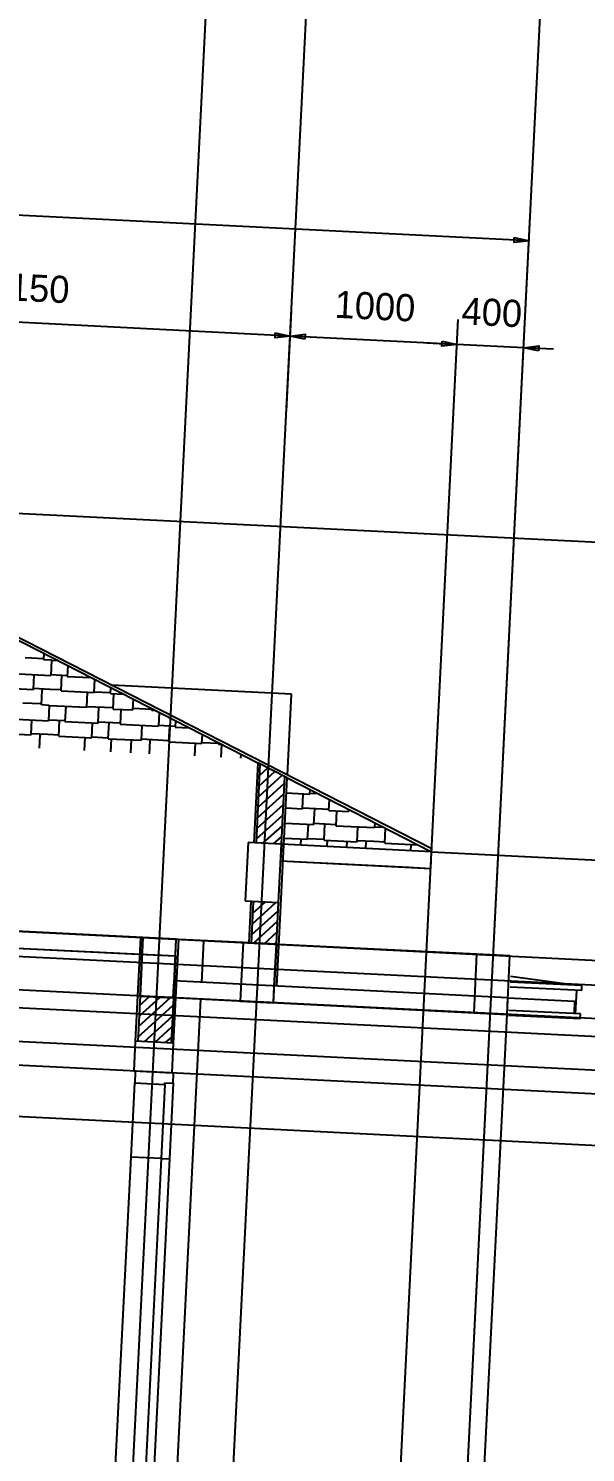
# Model space of a CAD drawing. Extents: x 549999 to 550212, y 1838161 to 1838467.
# Drawn here: x 550090.11 to 550093.45, y 1838277.86 to 1838286.38 of the extents above; entities that cross this region are included whole.
import ezdxf

# ---------------------------------------------------------------- set-up
doc = ezdxf.new("R2010")
doc.units = 0
for name, color, linetype in [('Level 11', 7, 'Continuous'), ('Level 14', 7, 'Continuous'), ('Level 15', 7, 'Continuous'), ('Level 18', 7, 'Continuous'), ('Level 20', 7, 'Continuous'), ('Level 27', 7, 'Continuous'), ('Level 28', 7, 'Continuous'), ('Level 37', 7, 'Continuous'), ('Level 39', 7, 'Continuous'), ('Level 4', 7, 'Continuous'), ('Level 42', 7, 'Continuous'), ('Level 5', 7, 'Continuous'), ('Level 8', 7, 'Continuous')]:
    doc.layers.add(name, color=color, linetype=linetype)

# ---------------------------------------------------------------- blocks, each defined once
blk = doc.blocks.new('D26801')
at = {"layer": 'Level 5'}
for p, q in [((787.01, 280), (787.01, 273.5)), ((787.01, 273.5), (805.01, 273.5)), ((787.01, 229), (787.01, 273.5)), ((805.01, 273.5), (805.01, 274.5)), ((805.01, 274.5), (810.01, 274.5)), ((805.01, 273.5), (805.01, 229)), ((810.01, 274.5), (810.01, 280)), ((810.01, 274.5), (810.01, 229)), ((805.01, 229), (787.01, 229)), ((787.01, 0), (787.01, 229)), ((805.01, 229), (810.01, 229)), ((805.01, 229), (805.01, 0)), ((810.01, 229), (810.01, 0))]:
    blk.add_line(p, q, dxfattribs=at)
blk = doc.blocks.new('FLOO17')
at = {"layer": 'Level 8'}
blk.add_line((1048.51, 328), (1048.51, 342), dxfattribs=at)
blk = doc.blocks.new('FLOO18')
at = {"layer": 'Level 8'}
blk.add_line((1048.51, 345), (1008.51, 348.36), dxfattribs=at)
blk = doc.blocks.new('FLOO19')
at = {"layer": 'Level 8'}
for p, q in [((1051.51, 345), (1008.51, 345)), ((1051.51, 342), (1008.51, 342)), ((1051.51, 342), (1051.51, 345)), ((1051.51, 328), (1008.51, 328)), ((1051.51, 325), (1008.51, 325)), ((1051.51, 325), (1051.51, 328))]:
    blk.add_line(p, q, dxfattribs=at)

msp = doc.modelspace()

# ---------------------------------------------------------------- linework, layer by layer
at = {"layer": 'Level 11'}
for p, q in [((550091.4251, 1838281.5074), (550091.4076, 1838281.1578)), ((550091.6249, 1838281.4974), (550091.4251, 1838281.5074)), ((550091.6074, 1838281.1478), (550091.6249, 1838281.4974)), ((550091.4076, 1838281.1578), (550091.6074, 1838281.1478)), ((550090.7499, 1838280.3185), (550090.741, 1838280.1398)), ((550090.9796, 1838280.307), (550090.7499, 1838280.3185)), ((550090.9707, 1838280.1283), (550090.9796, 1838280.307)), ((550090.741, 1838280.1398), (550090.9707, 1838280.1283))]:
    msp.add_line(p, q, dxfattribs=at)
at = {"layer": 'Level 14'}
for p, q in [((550091.4922, 1838281.8469), (550091.5862, 1838281.932)), ((550091.4953, 1838281.9105), (550091.5433, 1838281.9539)), ((550091.4985, 1838281.9741), (550091.5005, 1838281.9758)), ((550091.4858, 1838281.7198), (550091.6431, 1838281.8621)), ((550091.489, 1838281.7834), (550091.629, 1838281.9101)), ((550091.4826, 1838281.6563), (550091.6399, 1838281.7986)), ((550091.4763, 1838281.5291), (550091.6336, 1838281.6715)), ((550091.4794, 1838281.5927), (550091.6367, 1838281.735)), ((550091.5143, 1838281.5029), (550091.6304, 1838281.6079)), ((550091.5779, 1838281.4997), (550091.6272, 1838281.5443)), ((550091.4508, 1838281.0207), (550091.5922, 1838281.1486)), ((550091.454, 1838281.0842), (550091.5287, 1838281.1518)), ((550091.4572, 1838281.1478), (550091.4651, 1838281.1549)), ((550091.4477, 1838280.9571), (550091.605, 1838281.0994)), ((550091.4572, 1838280.905), (550091.6018, 1838281.0359)), ((550091.5207, 1838280.9018), (550091.5986, 1838280.9723)), ((550091.5843, 1838280.8987), (550091.5954, 1838280.9087)), ((550090.7693, 1838280.4051), (550090.9618, 1838280.5793)), ((550090.7724, 1838280.4687), (550090.8983, 1838280.5825)), ((550090.7756, 1838280.5322), (550090.8347, 1838280.5857)), ((550090.7661, 1838280.3416), (550090.9758, 1838280.5313)), ((550090.8046, 1838280.3157), (550090.9726, 1838280.4678)), ((550090.8682, 1838280.3125), (550090.9695, 1838280.4042)), ((550090.9317, 1838280.3094), (550090.9663, 1838280.3406))]:
    msp.add_line(p, q, dxfattribs=at)
at = {"layer": 'Level 15'}
for p, q in [((550091.6249, 1838281.4974), (550091.6199, 1838281.3975)), ((550092.5237, 1838281.4524), (550091.6249, 1838281.4974)), ((550092.5187, 1838281.3526), (550092.5237, 1838281.4524)), ((550091.6199, 1838281.3975), (550092.3867, 1838281.3592)), ((550092.3867, 1838281.3592), (550092.5187, 1838281.3526)), ((550090.9957, 1838280.9281), (550085.103, 1838281.2227)), ((550085.098, 1838281.1228), (550090.727, 1838280.8414)), ((550090.9907, 1838280.8282), (550090.9957, 1838280.9281)), ((550090.727, 1838280.8414), (550090.9907, 1838280.8282)), ((550090.9806, 1838280.6785), (550090.9757, 1838280.5787)), ((550092.9807, 1838280.5785), (550090.9806, 1838280.6785)), ((550090.9757, 1838280.5787), (550092.9757, 1838280.4787)), ((550092.9757, 1838280.4787), (550092.9807, 1838280.5785))]:
    msp.add_line(p, q, dxfattribs=at)
at = {"layer": 'Level 18'}
for p, q in [((550090.5077, 1838273.1707), (550091.2073, 1838287.1637)), ((550091.107, 1838273.1407), (550091.8065, 1838287.1337)), ((550092.5052, 1838273.0708), (550093.2048, 1838287.0638)), ((550068.213, 1838284.5702), (550100.6804, 1838282.947)), ((550068.0882, 1838282.0733), (550100.5556, 1838280.4502))]:
    msp.add_line(p, q, dxfattribs=at)
at = {"layer": 'Level 20'}
for p, q in [((550093.1071, 1838285.1107), (550072.1333, 1838286.1593)), ((550093.0847, 1838284.6614), (550093.1146, 1838285.2606)), ((549998.7769, 1838284.8814), (550135.9157, 1838278.0255)), ((550091.6769, 1838284.5402), (550088.5308, 1838284.6974)), ((550091.6544, 1838284.0908), (550091.6843, 1838284.69)), ((550091.6544, 1838284.0908), (550091.6843, 1838284.69)), ((550086.5881, 1838162.7223), (550092.6831, 1838284.64)), ((550086.9876, 1838162.7023), (550093.0826, 1838284.6201)), ((550092.6531, 1838284.0409), (550092.6831, 1838284.64)), ((550092.6756, 1838284.4902), (550091.6769, 1838284.5402)), ((550092.4972, 1838284.4991), (550092.6756, 1838284.4902)), ((550093.0751, 1838284.4703), (550092.6756, 1838284.4902)), ((549998.7545, 1838284.432), (550135.8932, 1838277.576)), ((550093.2535, 1838284.4613), (550093.0751, 1838284.4703)), ((550134.0756, 1838278.6242), (550073.0418, 1838281.6755)), ((550207.9845, 1838274.7291), (550070.8458, 1838281.585)), ((550134.0656, 1838278.4245), (550073.0318, 1838281.4757)), ((550073.1104, 1838281.3655), (550134.1441, 1838278.3143)), ((550073.1004, 1838281.1658), (550134.1342, 1838278.1145)), ((550207.962, 1838274.2796), (550070.8233, 1838281.1356))]:
    msp.add_line(p, q, dxfattribs=at)
for points in [[(550093.0187, 1838285.1301), (550093.1071, 1838285.1107), (550093.0172, 1838285.1003)], [(550091.5884, 1838284.5595), (550091.6769, 1838284.5402), (550091.5869, 1838284.5298)], [(550091.7653, 1838284.5208), (550091.6769, 1838284.5402), (550091.7668, 1838284.5506)], [(550092.5872, 1838284.5096), (550092.6756, 1838284.4902), (550092.5857, 1838284.4798)], [(550092.5872, 1838284.5096), (550092.6756, 1838284.4902), (550092.5857, 1838284.4798)], [(550093.1636, 1838284.4509), (550093.0751, 1838284.4703), (550093.165, 1838284.4807)]]:
    msp.add_lwpolyline(points, close=True, dxfattribs=at)
at = {"layer": 'Level 27'}
for p, q in [((550090.7959, 1838280.9381), (550090.7784, 1838280.5885)), ((550090.7959, 1838280.9381), (550090.7784, 1838280.5885)), ((550090.9957, 1838280.9281), (550090.7959, 1838280.9381)), ((550090.9957, 1838280.9281), (550090.7959, 1838280.9381)), ((550090.9782, 1838280.5785), (550090.9957, 1838280.9281)), ((550090.9782, 1838280.5785), (550090.9957, 1838280.9281)), ((550091.3952, 1838280.9081), (550091.3777, 1838280.5586)), ((550091.3952, 1838280.9081), (550091.3777, 1838280.5586)), ((550091.5949, 1838280.8981), (550091.3952, 1838280.9081)), ((550091.4301, 1838280.9064), (550091.3952, 1838280.9081)), ((550091.4451, 1838280.9056), (550091.4301, 1838280.9064)), ((550091.5949, 1838280.8981), (550091.4451, 1838280.9056)), ((550091.5774, 1838280.5486), (550091.5949, 1838280.8981)), ((550091.5824, 1838280.6484), (550091.5949, 1838280.8981)), ((550092.7934, 1838280.8382), (550092.7759, 1838280.4887)), ((550092.7934, 1838280.8382), (550092.7759, 1838280.4887)), ((550092.9932, 1838280.8282), (550092.7934, 1838280.8382)), ((550092.9932, 1838280.8282), (550092.7934, 1838280.8382)), ((550092.9757, 1838280.4787), (550092.9932, 1838280.8282)), ((550092.9757, 1838280.4787), (550092.9932, 1838280.8282)), ((550091.5774, 1838280.5486), (550091.5824, 1838280.6484)), ((550090.7784, 1838280.5885), (550090.9782, 1838280.5785)), ((550090.7784, 1838280.5885), (550090.9782, 1838280.5785)), ((550091.3777, 1838280.5586), (550091.5294, 1838280.551)), ((550091.3777, 1838280.5586), (550091.5774, 1838280.5486)), ((550091.5294, 1838280.551), (550091.5774, 1838280.5486)), ((550092.7759, 1838280.4887), (550092.9757, 1838280.4787)), ((550092.7759, 1838280.4887), (550092.9757, 1838280.4787))]:
    msp.add_line(p, q, dxfattribs=at)
at = {"layer": 'Level 28'}
for p, q in [((550091.4251, 1838281.5074), (550091.4076, 1838281.1578)), ((550091.6249, 1838281.4974), (550091.4251, 1838281.5074)), ((550091.6074, 1838281.1478), (550091.6249, 1838281.4974)), ((550091.4076, 1838281.1578), (550091.6074, 1838281.1478)), ((550090.7499, 1838280.3185), (550090.741, 1838280.1398)), ((550090.9796, 1838280.307), (550090.7499, 1838280.3185)), ((550090.9707, 1838280.1283), (550090.9796, 1838280.307)), ((550090.741, 1838280.1398), (550090.9707, 1838280.1283))]:
    msp.add_line(p, q, dxfattribs=at)
at = {"layer": 'Level 37'}
for p, q in [((550089.6784, 1838282.9078), (550091.484, 1838281.9843)), ((550092.5246, 1838281.4689), (550089.6792, 1838282.9243)), ((550091.6597, 1838281.8944), (550092.5237, 1838281.4524)), ((550092.5237, 1838281.4524), (550092.5246, 1838281.4689))]:
    msp.add_line(p, q, dxfattribs=at)
at = {"layer": 'Level 39'}
msp.add_line((550092.5237, 1838281.4524), (550097.118, 1838281.2228), dxfattribs=at)
at = {"layer": 'Level 4'}
for p, q in [((550091.6848, 1838282.3955), (550090.6077, 1838282.4494)), ((550091.6606, 1838281.9108), (550091.6848, 1838282.3955)), ((550091.484, 1838281.9843), (550091.4601, 1838281.5056)), ((550091.4751, 1838281.5049), (550091.4986, 1838281.9768)), ((550091.6597, 1838281.8944), (550091.484, 1838281.9843)), ((550091.5974, 1838280.6477), (550091.6597, 1838281.8944)), ((550091.6249, 1838281.4974), (550091.6451, 1838281.9019)), ((550091.4426, 1838281.1561), (550091.4301, 1838280.9064)), ((550091.4451, 1838280.9056), (550091.4576, 1838281.1553)), ((550091.5949, 1838280.8981), (550091.6074, 1838281.1478)), ((550090.7809, 1838280.9388), (550090.7499, 1838280.3185)), ((550090.7784, 1838280.5885), (550090.7959, 1838280.9381)), ((550090.9796, 1838280.307), (550091.0106, 1838280.9273)), ((550091.0106, 1838280.9273), (550090.9957, 1838280.9281)), ((550091.3952, 1838280.9081), (550091.0106, 1838280.9273)), ((550091.148, 1838280.6702), (550091.1604, 1838280.9198)), ((550091.4301, 1838280.9064), (550091.5949, 1838280.8981)), ((550091.5949, 1838280.8981), (550091.5824, 1838280.6484)), ((550092.7934, 1838280.8382), (550091.6099, 1838280.8974)), ((550090.9907, 1838280.8282), (550090.9782, 1838280.5785)), ((550090.7784, 1838280.5885), (550090.7649, 1838280.3177)), ((550090.9757, 1838280.5787), (550090.7784, 1838280.5885)), ((550090.9782, 1838280.5785), (550090.9646, 1838280.3077)), ((550090.9807, 1838277.3243), (550091.143, 1838280.5703)), ((550092.8109, 1838277.1828), (550092.9757, 1838280.4787))]:
    msp.add_line(p, q, dxfattribs=at)
at = {"layer": 'Level 42'}
for p, q in [((550090.0906, 1838282.6154), (550090.2027, 1838282.6098)), ((550090.2023, 1838282.6017), (550090.2042, 1838282.6389)), ((550090.2485, 1838282.5994), (550090.2023, 1838282.6017)), ((550090.2485, 1838282.5994), (550090.2439, 1838282.5074)), ((550090.2485, 1838282.5994), (550090.285, 1838282.5976)), ((550090.013, 1838282.5189), (550090.2439, 1838282.5074)), ((550090.2441, 1838282.5128), (550090.3431, 1838282.5078)), ((550090.346, 1838282.5664), (550090.3428, 1838282.5024)), ((550089.9426, 1838282.4329), (550090.1405, 1838282.423)), ((550090.1405, 1838282.423), (550090.1449, 1838282.5123)), ((550090.1409, 1838282.4311), (550090.2398, 1838282.4262)), ((550090.1936, 1838282.4285), (550090.1932, 1838282.4204)), ((550090.3054, 1838282.4148), (550090.3101, 1838282.5095)), ((550090.3428, 1838282.5024), (550090.4849, 1838282.4953)), ((550090.5032, 1838282.4049), (550090.5072, 1838282.4839)), ((550090.6022, 1838282.3999), (550090.6039, 1838282.4344)), ((550090.077, 1838282.3448), (550090.1892, 1838282.3392)), ((550090.1888, 1838282.331), (550090.1932, 1838282.4204)), ((550090.2398, 1838282.4262), (550090.3058, 1838282.4229)), ((550090.3054, 1838282.4148), (550090.5032, 1838282.4049)), ((550090.4592, 1838282.3175), (550090.4637, 1838282.4068)), ((550090.5035, 1838282.4103), (550090.6024, 1838282.4053)), ((550090.6022, 1838282.3999), (550090.6789, 1838282.3961)), ((550090.6174, 1838282.3069), (550090.622, 1838282.3989)), ((550090.7361, 1838282.301), (550090.7393, 1838282.3652)), ((550090.2349, 1838282.3287), (550090.1888, 1838282.331)), ((550090.2349, 1838282.3287), (550090.2303, 1838282.2367)), ((550090.2349, 1838282.3287), (550090.4592, 1838282.3175)), ((550090.3339, 1838282.3238), (550090.3293, 1838282.2318)), ((550090.4595, 1838282.3229), (550090.6178, 1838282.315)), ((550090.5271, 1838282.2219), (550090.532, 1838282.3193)), ((550090.6174, 1838282.3069), (550090.7361, 1838282.301)), ((550090.6635, 1838282.3046), (550090.6591, 1838282.2153)), ((550090.7366, 1838282.3118), (550090.8487, 1838282.3062)), ((550090.8483, 1838282.2981), (550090.8489, 1838282.3091)), ((550090.8729, 1838282.2968), (550090.8483, 1838282.2981)), ((550090.894, 1838282.286), (550090.8899, 1838282.2037)), ((550089.9995, 1838282.2483), (550090.2303, 1838282.2367)), ((550090.1269, 1838282.1523), (550090.1314, 1838282.2417)), ((550090.2306, 1838282.2421), (550090.3295, 1838282.2372)), ((550090.2918, 1838282.1441), (550090.2966, 1838282.2388)), ((550090.3293, 1838282.2318), (550090.5271, 1838282.2219)), ((550090.4897, 1838282.1342), (550090.4942, 1838282.2235)), ((550090.5275, 1838282.23), (550090.6595, 1838282.2234)), ((550090.5886, 1838282.1293), (550090.5935, 1838282.2267)), ((550090.6591, 1838282.2153), (550090.8899, 1838282.2037)), ((550090.7865, 1838282.1194), (550090.791, 1838282.2087)), ((550090.8902, 1838282.2092), (550090.9891, 1838282.2042)), ((550090.9514, 1838282.1111), (550090.9561, 1838282.2059)), ((550090.9907, 1838282.2366), (550090.9888, 1838282.1988)), ((550090.9888, 1838282.1988), (550091.0728, 1838282.1946)), ((550089.9291, 1838282.1622), (550090.1269, 1838282.1523)), ((550090.1273, 1838282.1605), (550090.2263, 1838282.1555)), ((550090.1758, 1838282.0722), (550090.1797, 1838282.1497)), ((550090.1801, 1838282.1578), (550090.1797, 1838282.1497)), ((550090.2263, 1838282.1555), (550090.2922, 1838282.1522)), ((550090.2918, 1838282.1441), (550090.4897, 1838282.1342)), ((550090.4462, 1838282.0587), (550090.4501, 1838282.1362)), ((550090.49, 1838282.1396), (550090.5889, 1838282.1347)), ((550090.5886, 1838282.1293), (550090.7865, 1838282.1194)), ((550090.6045, 1838282.0508), (550090.6084, 1838282.1283)), ((550090.7233, 1838282.0448), (550090.7271, 1838282.1223)), ((550090.7869, 1838282.1275), (550090.8858, 1838282.1225)), ((550090.8354, 1838282.0392), (550090.8393, 1838282.1167)), ((550090.8397, 1838282.1248), (550090.8393, 1838282.1167)), ((550090.8858, 1838282.1225), (550090.9518, 1838282.1192)), ((550090.9514, 1838282.1111), (550091.1493, 1838282.1012)), ((550091.1058, 1838282.0257), (550091.1097, 1838282.1032)), ((550091.1493, 1838282.1012), (550091.1519, 1838282.1541)), ((550091.1495, 1838282.1066), (550091.2485, 1838282.1017)), ((550091.2482, 1838282.0963), (550091.2486, 1838282.1047)), ((550091.2482, 1838282.0963), (550091.2668, 1838282.0954)), ((550091.2641, 1838282.0178), (550091.268, 1838282.0948)), ((550091.3828, 1838282.0119), (550091.384, 1838282.0354)), ((550091.6597, 1838281.8939), (550091.6608, 1838281.8939)), ((550091.6552, 1838281.8046), (550091.7953, 1838281.7976)), ((550091.7513, 1838281.7102), (550091.7557, 1838281.7996)), ((550091.7953, 1838281.7976), (550091.7967, 1838281.8243)), ((550091.7956, 1838281.803), (550091.843, 1838281.8006)), ((550091.9094, 1838281.6996), (550091.9127, 1838281.765)), ((550091.6508, 1838281.7153), (550091.7513, 1838281.7102)), ((550091.7515, 1838281.7157), (550091.9098, 1838281.7077)), ((550091.8192, 1838281.6146), (550091.8241, 1838281.712)), ((550091.9094, 1838281.6996), (550092.0282, 1838281.6937)), ((550091.9556, 1838281.6973), (550091.9511, 1838281.608)), ((550092.0282, 1838281.6937), (550092.0288, 1838281.7056)), ((550092.0287, 1838281.7045), (550092.0312, 1838281.7044)), ((550091.6462, 1838281.6232), (550091.8192, 1838281.6146)), ((550091.7818, 1838281.5269), (550091.7863, 1838281.6162)), ((550091.8196, 1838281.6227), (550091.9516, 1838281.6161)), ((550091.8807, 1838281.522), (550091.8856, 1838281.6194)), ((550091.9511, 1838281.608), (550092.182, 1838281.5965)), ((550092.0786, 1838281.5121), (550092.0831, 1838281.6014)), ((550092.1835, 1838281.6265), (550092.182, 1838281.5965)), ((550092.1823, 1838281.6019), (550092.237, 1838281.5991)), ((550092.2435, 1838281.5038), (550092.248, 1838281.5935)), ((550091.6417, 1838281.5339), (550091.7818, 1838281.5269)), ((550091.7403, 1838281.4916), (550091.7422, 1838281.5289)), ((550091.7821, 1838281.5323), (550091.881, 1838281.5274)), ((550091.8807, 1838281.522), (550092.0786, 1838281.5121)), ((550091.8986, 1838281.4837), (550091.9005, 1838281.521)), ((550092.0174, 1838281.4778), (550092.0192, 1838281.5151)), ((550092.079, 1838281.5202), (550092.1779, 1838281.5153)), ((550092.1295, 1838281.4722), (550092.1314, 1838281.5094)), ((550092.1318, 1838281.5176), (550092.1314, 1838281.5094)), ((550092.1779, 1838281.5153), (550092.2439, 1838281.512)), ((550092.2435, 1838281.5038), (550092.4414, 1838281.4939)), ((550092.3999, 1838281.4586), (550092.4018, 1838281.4959)), ((550092.4414, 1838281.4939), (550092.4414, 1838281.4946))]:
    msp.add_line(p, q, dxfattribs=at)
at = {"layer": 'Level 8'}
for p, q in [((550092.5237, 1838281.4524), (550091.6249, 1838281.4974)), ((550092.5187, 1838281.3526), (550092.5237, 1838281.4524)), ((550091.6199, 1838281.3975), (550092.5187, 1838281.3526)), ((550090.9957, 1838280.9281), (550085.2678, 1838281.2144)), ((550085.098, 1838281.1228), (550090.9907, 1838280.8282)), ((550090.9907, 1838280.8282), (550090.9957, 1838280.9281)), ((550090.9806, 1838280.6785), (550090.9757, 1838280.5787)), ((550092.9807, 1838280.5785), (550090.9806, 1838280.6785)), ((550090.9757, 1838280.5787), (550092.9757, 1838280.4787)), ((550092.9757, 1838280.4787), (550092.9807, 1838280.5785)), ((550092.9807, 1838280.5785), (550093.3802, 1838280.5586)), ((550093.3802, 1838280.5586), (550093.3767, 1838280.4887))]:
    msp.add_line(p, q, dxfattribs=at)

# ---------------------------------------------------------------- block references
at = {"layer": 'Level 5', "xscale": 0.010000000000000004, "yscale": 0.01, "rotation": -2.8619937920406366}
msp.add_blockref('D26801', (550082.75, 1838277.73), dxfattribs=at)
at = {"layer": 'Level 8', "xscale": 0.010000000000000004, "yscale": 0.01, "rotation": -2.8619937920406366}
for name in ['FLOO19', 'FLOO17', 'FLOO18']:
    msp.add_blockref(name, (550082.75, 1838277.73), dxfattribs=at)

# ---------------------------------------------------------------- texts
at = {"layer": 'Level 20'}
for s, p in [('3150', (550089.87, 1838284.76)), ('1000', (550091.94, 1838284.65)), ('400', (550092.7, 1838284.61))]:
    msp.add_text(s, height=0.16224, rotation=357.13801, dxfattribs=at).set_placement(p)

doc.saveas('drawing.dxf')
